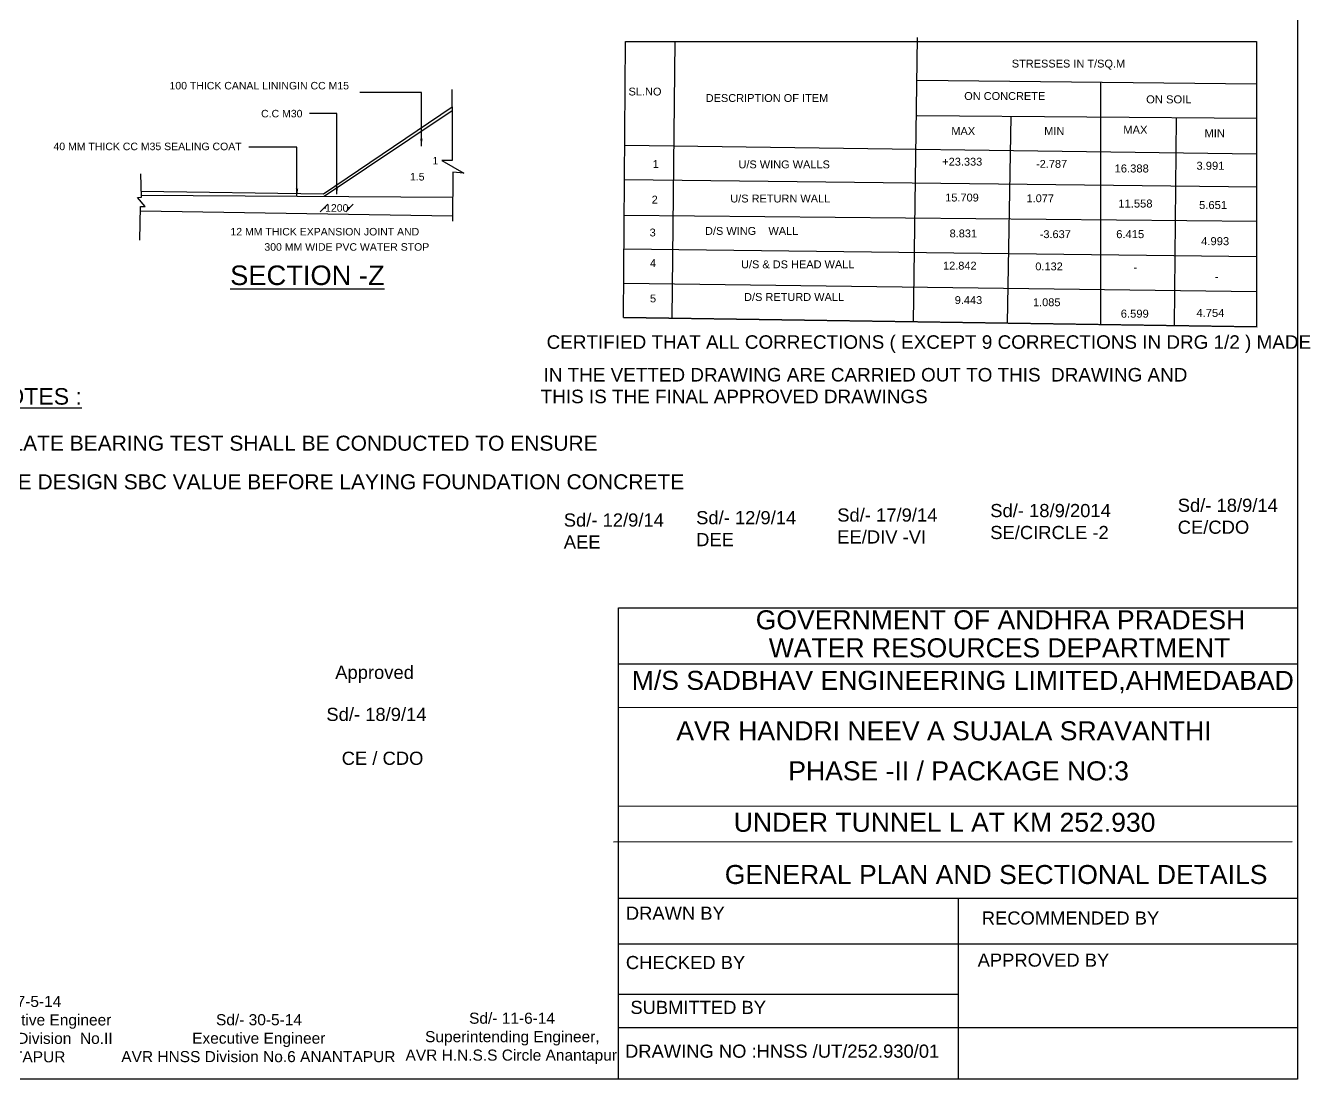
# Model space of a CAD drawing. Header units: millimetres. Extents: x 5124 to 3093002, y 2311 to 45451524.
# Drawn here: x 3049642 to 3092423, y 45363751 to 45398836 of the extents above; entities that cross this region are included whole.
import ezdxf

# ---------------------------------------------------------------- set-up
doc = ezdxf.new("R2010")
doc.units = ezdxf.units.MM
doc.header["$MEASUREMENT"] = 0
for name, color, linetype in [('DIMENSION', 7, 'Continuous'), ('DRAWING', 7, 'Continuous'), ('TEXT', 7, 'Continuous')]:
    doc.layers.add(name, color=color, linetype=linetype)
doc.styles.get("Standard").update_dxf_attribs({"font": 'arial.ttf', "height": 250})
doc.dimstyles.get("Standard").update_dxf_attribs({"dimtxt": 250, "dimasz": 250, "dimexe": 0.18, "dimexo": 0.0625, "dimgap": 0.09, "dimtad": 0, "dimdec": 0, "dimzin": 0, "dimdsep": 46, "dimtxsty": 'Standard', "dimblk": 'OBLIQUE', "dimcen": 0.09, "dimse1": 1, "dimse2": 1, "dimadec": 0, "dimazin": 0, "dimtfac": 1, "dimtdec": 0, "dimtofl": 0, "dimtmove": 0, "dimatfit": 3, "dimfxl": 1, "dimtolj": 1, "dimtzin": 0, "dimarcsym": 0})

# ---------------------------------------------------------------- blocks, each defined once
blk = doc.blocks.new('_Oblique')
at = {"color": 0, "linetype": 'ByBlock', "lineweight": -2}
blk.add_line((-0.5, -0.5), (0.5, 0.5), dxfattribs=at)
blk = doc.blocks.new('*D59')
at = {"layer": 'Defpoints', "color": 0, "transparency": 16777216}
for p in [(3059579, 45392795), (3060423, 45392766), (3060423, 45392766)]:
    blk.add_point(p, dxfattribs=at)
at = {"layer": 'DIMENSION', "color": 0, "lineweight": -2, "transparency": 16777216}
for p, q in [((3059579, 45392766), (3059640, 45392766)), ((3060423, 45392766), (3060362, 45392766))]:
    blk.add_line(p, q, dxfattribs=at)
at = {"layer": 'DIMENSION', "color": 0, "lineweight": -2, "transparency": 16777216, "xscale": 250, "yscale": 250, "zscale": 250, "rotation": 180}
blk.add_blockref('_Oblique', (3059579, 45392766), dxfattribs=at)
at = {"layer": 'DIMENSION', "color": 0, "lineweight": -2, "transparency": 16777216, "xscale": 250, "yscale": 250, "zscale": 250}
blk.add_blockref('_Oblique', (3060423, 45392766), dxfattribs=at)
at = {"layer": 'DIMENSION', "color": 0, "transparency": 16777216, "insert": (3060001, 45392766), "char_height": 250, "attachment_point": 5}
blk.add_mtext('\\A1;1200', dxfattribs=at)

msp = doc.modelspace()

# ---------------------------------------------------------------- linework, layer by layer
at = {"layer": 'DIMENSION'}
msp.add_lwpolyline([(3071265.5, 45398321.3), (3071160.1, 45389090.4)], dxfattribs=at)
at = {"layer": 'DRAWING'}
for points in [[(3053488.5, 45393321.3), (3059555.1, 45393242.5), (3063845.8, 45396129), (3063845.8, 45396711.5)], [(3059577.6, 45393155.8), (3063845.8, 45396011.5)], [(3063845.8, 45396129), (3063845.8, 45394345.2), (3063502.7, 45394345.2), (3064229.9, 45393927.2), (3063866.3, 45393954.6), (3063857.2, 45392332.3)], [(3053445.7, 45391691.8), (3053462.8, 45392815.7), (3053625.2, 45392813.3), (3053370.7, 45393119.2), (3053493.5, 45393122.3), (3053474, 45393902.4)], [(3053491.8, 45393190.1), (3063861.7, 45393131.6)], [(3063858.1, 45392498), (3053460.4, 45392656)]]:
    msp.add_lwpolyline(points, dxfattribs=at)
at = {"layer": 'TEXT'}
for points in [[(3091999.2, 45363751.5), (2969562.9, 45363751.5), (2969562.9, 45451524.1), (3091999.2, 45451524.1)], [(3090628.5, 45388805.3), (3069551, 45389113.9), (3069612.8, 45398314.4), (3090628.5, 45398314.4)], [(3069389.4, 45379454.6), (3091999.2, 45379454.6), (3091999.2, 45363751.5), (3069389.4, 45363751.5)]]:
    msp.add_lwpolyline(points, close=True, dxfattribs=at)
for points in [[(3079329.2, 45398440.9), (3079199.2, 45388972.6)], [(3079329.2, 45397027.7), (3090628.5, 45396895.7)], [(3085438.2, 45396963.8), (3085438.2, 45388881.3)], [(3090628.5, 45395748.5), (3079329.2, 45395829.6)], [(3082336.2, 45388926.7), (3082457.3, 45395815.4)], [(3087958.8, 45395767.6), (3087885.5, 45388845.8)], [(3069589.6, 45394858), (3090628.5, 45394569.8)], [(3069581.9, 45393714.1), (3090657, 45393465.4)], [(3069574, 45392529.8), (3090657, 45392321.9)], [(3069566.4, 45391403.1), (3090628.5, 45391145.9)], [(3069558.7, 45390259.4), (3090628.5, 45389987.7)], [(3069551, 45389113.9), (3090657, 45388805.3)], [(3069389.4, 45379454.6), (3091993, 45379463.5)], [(3069389.4, 45377582.9), (3091993, 45377591.8)], [(3069389.4, 45376136.4), (3091993, 45376145.3)], [(3069389.4, 45372846.5), (3091993, 45372855.4)], [(3069219.8, 45371660.3), (3091823.4, 45371669.2)], [(3080691.2, 45369773.9), (3069389.4, 45369773.9)], [(3080691.2, 45369778.4), (3091999.2, 45369778.4)], [(3080691.2, 45369773.9), (3080693.6, 45363751.5)], [(3069389.4, 45368259.2), (3091999.2, 45368259.2)], [(3069389.4, 45366584.4), (3080692.5, 45366588.8)], [(3069389.4, 45365472.7), (3091999.2, 45365472.7)]]:
    msp.add_lwpolyline(points, dxfattribs=at)

# ---------------------------------------------------------------- texts
at = {"layer": 'DIMENSION'}
for s, p in [('GOVERNMENT OF ANDHRA PRADESH ', (3073955.1, 45378736.5)), ('WATER RESOURCES DEPARTMENT', (3074389.4, 45377804.3)), ('M/S SADBHAV ENGINEERING LIMITED,AHMEDABAD', (3069826.4, 45376720.5)), ('AVR HANDRI NEEV A SUJALA SRAVANTHI ', (3071310.2, 45375040.6)), (' PHASE -II / PACKAGE NO:3', (3074792.9, 45373706.9)), ('UNDER TUNNEL L AT KM 252.930', (3073221.1, 45371993.5)), ('GENERAL PLAN AND SECTIONAL DETAILS', (3072924, 45370255.1))]:
    msp.add_text(s, height=632.663, dxfattribs=at).set_placement(p)
at = {"layer": 'DIMENSION', "attachment_point": 1}
for s, insert, char_height, width in [('Sd/- 18/9/14 CE/CDO ', (3088007.9, 45383086), 438.198, 4517.052), ('Sd/- 12/9/14 AEE', (3067561.4, 45382594), 438.198, 3335.207), ('Sd/- 12/9/14 DEE', (3071969.3, 45382673), 438.198, 3742.195), ('Sd/- 17/9/14 EE/DIV -VI', (3076669, 45382761.7), 438.198, 4274.18), ('Sd/- 18/9/2014 SE/CIRCLE -2', (3081764.7, 45382909.7), 438.198, 5263.163), ('Approved ', (3059950.4, 45377522.2), 438.2, 4517.052), ('Sd/- 18/9/14\\P\\P   CE / CDO ', (3059655.5, 45376122), 438.198, 4074.617), ('\\pi3370.9;Sd/- 27-5-14\\P\\pi1688.3;Deputy Executive Engineer  \\P\\pi1702.2;H.N.S.S Sub Division  No.II \\P\\pi3193.4;ANANTAPUR ', (3044594.9, 45366528.6), 368.683, 9556.754), ('\\pi3365.2;Sd/- 30-5-14\\P\\pi2570.6;Executive Engineer\\P\\pi210.89;AVR HNSS Division No.6 ANANTAPUR', (3052615.1, 45365920.6), 368.683, 9545.313), ('\\pi3365.2;Sd/- 11-6-14\\P\\pi1900.6;Superintending Engineer,\\P\\pi1248.3;AVR H.N.S.S Circle Anantapur', (3061042.9, 45365971), 368.683, 9545.313)]:
    msp.add_mtext(s, dxfattribs=dict(at, insert=insert, char_height=char_height, width=width))
at = {"layer": 'TEXT'}
for s, height, p in [('STRESSES IN T/SQ.M ', 261.558, (3082481.1, 45397443.9)), ('100 THICK CANAL LININGIN CC M15', 250, (3054431.4, 45396714.3)), ('SL.NO ', 261.56, (3069718.6, 45396512.7)), ('DESCRIPTION OF ITEM ', 261.558, (3072288.3, 45396297.5)), ('ON CONCRETE ', 261.558, (3080897, 45396364.2)), ('ON SOIL ', 266.56, (3086957.1, 45396249.4)), ('C.C M30', 250, (3057481.3, 45395784.1)), ('MAX ', 261.56, (3080468.5, 45395196.2)), ('MIN ', 261.56, (3083563, 45395196.2)), ('MAX', 266.56, (3086193.7, 45395236.6)), ('MIN', 266.56, (3088898.3, 45395122.3)), ('40 MM THICK CC M35 SEALING COAT', 250, (3050566.6, 45394691.1)), ('1', 250, (3063189.4, 45394218.3)), ('1', 261.6, (3070523, 45394101.5)), ('U/S WING WALLS ', 261.558, (3073378.6, 45394087)), (' +23.333', 261.56, (3080065.3, 45394176.8)), (' -2.787', 261.56, (3083188.3, 45394103.7)), ('16.388', 266.56, (3085905.7, 45393948.7)), (' 3.991', 266.56, (3088528.2, 45394039.5)), ('1.5', 250, (3062439.5, 45393681.5)), (' 15.709', 261.56, (3080162.9, 45392982.3)), ('2', 261.6, (3070489, 45392912.9)), ('U/S RETURN WALL ', 261.558, (3073106.5, 45392950.3)), (' 1.077', 261.56, (3082871.2, 45392957.9)), ('11.558', 266.56, (3086030, 45392781)), (' 5.651', 266.56, (3088615.4, 45392731.5)), ('12 MM THICK EXPANSION JOINT AND ', 250, (3056460.3, 45391851.8)), ('3', 261.6, (3070420.6, 45391819.3)), ('D/S WING    WALL ', 261.558, (3072265.8, 45391870.7)), (' 8.831', 261.56, (3080309.3, 45391787.8)), (' -3.637', 261.56, (3083310.3, 45391763.4)), (' 6.415', 266.56, (3085855.9, 45391762.5)), ('300 MM WIDE PVC WATER STOP', 250, (3057590.9, 45391343.8)), (' 4.993', 266.56, (3088685.2, 45391528.2)), ('%%USECTION -Z', 650, (3056451.4, 45390200)), ('4', 261.6, (3070432, 45390800.5)), ('U/S & DS HEAD WALL ', 261.558, (3073465.3, 45390758.7)), (' 12.842', 261.56, (3080089.7, 45390715.2)), (' 0.132', 261.56, (3083163.9, 45390690.8)), ('-', 261.6, (3086531, 45390660.9)), ('-', 266.6, (3089243.7, 45390346.5)), ('5', 261.6, (3070432, 45389623.1)), (' D/S RETURD WALL', 261.558, (3073465.3, 45389671.4)), (' 9.443', 261.56, (3080480.1, 45389569.4)), ('1.085', 261.56, (3083188.3, 45389496.3)), (' 4.754', 266.56, (3088527.3, 45389137.3)), (' 6.599', 266.56, (3086008.2, 45389113.9)), ('CERTIFIED THAT ALL CORRECTIONS ( EXCEPT 9 CORRECTIONS IN DRG 1/2 ) MADE', 450, (3066990, 45388076.9)), (' IN THE VETTED DRAWING ARE CARRIED OUT TO THIS  DRAWING AND ', 450, (3066712.9, 45386988)), ('%%UNOTES :', 550, (3048441.3, 45386217)), ('THIS IS THE FINAL APPROVED DRAWINGS ', 450, (3066792.9, 45386266.1)), ('PLATE BEARING TEST SHALL BE CONDUCTED TO ENSURE ', 500, (3048702.3, 45384683.7)), ('THE DESIGN SBC VALUE BEFORE LAYING FOUNDATION CONCRETE ', 500, (3048444.4, 45383398.7)), ('DRAWN BY ', 437.59, (3069629, 45369065.6)), ('RECOMMENDED BY ', 437.592, (3081481.5, 45368903.2)), ('CHECKED BY ', 437.592, (3069629, 45367421.2)), ('APPROVED BY ', 437.592, (3081344.7, 45367502.5)), ('SUBMITTED BY ', 437.592, (3069779.9, 45365927.6)), ('DRAWING NO :HNSS /UT/252.930/01', 437.592, (3069602.9, 45364470))]:
    msp.add_text(s, height=height, dxfattribs=at).set_placement(p)

# ---------------------------------------------------------------- dimensions: what is measured, and where the dimension line sits
at = {"layer": 'DIMENSION'}
dim = msp.add_linear_dim(base=(3060423.3, 45392765.8), p1=(3059579, 45392795.1), p2=(3060423.3, 45392765.8), text='1200', dimstyle='Standard', dxfattribs=at)
dim.commit()
dim.dimension.update_dxf_attribs({"geometry": '*D59', "text_midpoint": (3060001.2, 45392765.8)})

# ---------------------------------------------------------------- leaders
at = {"layer": 'TEXT'}
for points in [[(3062819.6, 45394824.7), (3062819.6, 45396606.8), (3060771.7, 45396606.8)], [(3060006.6, 45393230.8), (3060006.6, 45395908.7), (3059094, 45395908.7)], [(3058676.7, 45393160.9), (3058676.7, 45394786.4), (3057076.2, 45394786.4)]]:
    msp.add_leader(points, dimstyle='Standard', override={"dimgap": 0.09, "dimtad": 0}, dxfattribs=at)

doc.saveas('drawing.dxf')
